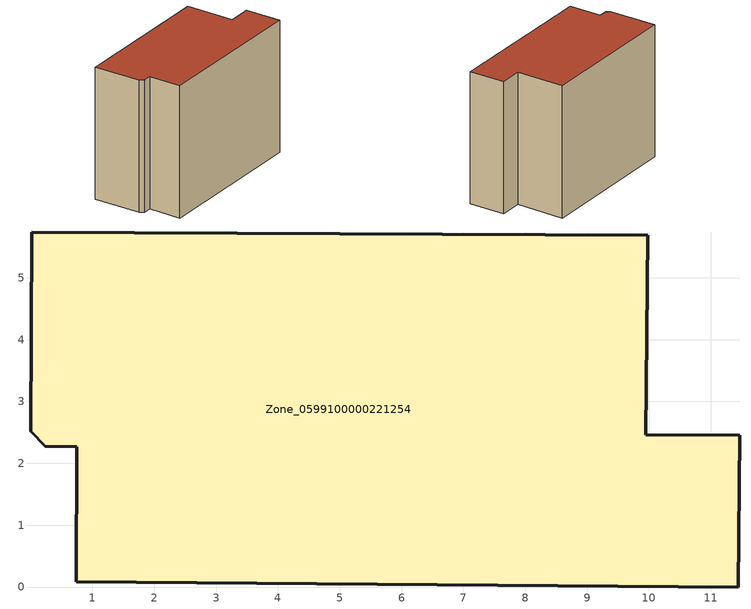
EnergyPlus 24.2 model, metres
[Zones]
Zone_0599100000221254
 floor ground (C_G): 0.75,2.27 0.24,2.28 0,2.52 0.02,5.74 9.98,5.69 9.95,2.46 11.47,2.45 11.45,0 0.74,0.08 z0
 wall outside (C_F): 0.74,0.08 11.45,0 11.47,2.45 9.95,2.46 9.98,5.69 0.02,5.74 0,2.52 0.24,2.28 0.75,2.27 0.74,0.08 z0:8.89
 roof outside (C_R): 0.24,2.28 0.75,2.27 0.74,0.08 11.45,0 11.47,2.45 9.95,2.46 9.98,5.69 0.02,5.74 0,2.52 z8.89
[BUILDING]
Pand.0599100000221254: North Axis=0; Terrain=City; Loads Convergence Tolerance Value=0.04; Temperature Convergence Tolerance Value=0.4; Solar Distribution=FullExterior; Maximum Number of Warmup Days=25; Minimum Number of Warmup Days=1
[Site:Location]
Rotterdam.The.Hague.AP_ZH_NLD Design_Conditions: Latitude=51.96; Longitude=4.45; Time Zone=1; Elevation=-4.5
[SITE:GROUNDTEMPERATURE:BUILDINGSURFACE]
18, 18, 18, 18, 18, 18, 18, 18, 18, 18, 18, 18
[MATERIAL] Thermal Absorptance=0.9; Solar Absorptance=0.7; Visible Absorptance=0.7
Name | Roughness | Thickness | Conductivity | Density | Specific Heat
G.TI.1946 | MediumSmooth | 0.15 | 1 | 540 | 1210
F.TI.1946 | Rough | 0.3 | 0.857143 | 1920 | 840
R.TI.1946 | MediumRough | 0.2 | 0.1 | 1500 | 1000
[CONSTRUCTION]
C_G: G.TI.1946
C_F: F.TI.1946
C_R: R.TI.1946
[ZONE]
Zone_0599100000221254: Type=1; Multiplier=1; Ceiling Height=Autocalculate; Volume=Autocalculate; Floor Area=autocalculate; Part of Total Floor Area=Yes
[ZONEINFILTRATION:DESIGNFLOWRATE]
Infil_Zone_0599100000221254: Zone or ZoneList or Space or SpaceList=Zone_0599100000221254; Schedule=AlwaysOn; Design Flow Rate Calculation Method=Flow/Area; Flow Rate per Floor Area=0.003; Constant Term Coefficient=1; Temperature Term Coefficient=0; Velocity Term Coefficient=0; Velocity Squared Term Coefficient=0
[HVACTEMPLATE:ZONE:IDEALLOADSAIRSYSTEM]
Zone_0599100000221254: Maximum Heating Supply Air Temperature=50; Minimum Cooling Supply Air Temperature=13; Maximum Heating Supply Air Humidity Ratio=0.0156; Minimum Cooling Supply Air Humidity Ratio=0.0077; Heating Limit=NoLimit; Cooling Limit=NoLimit; Dehumidification Control Type=ConstantSensibleHeatRatio; Cooling Sensible Heat Ratio=0.7; Dehumidification Setpoint=60; Humidification Control Type=None; Humidification Setpoint=30; Outdoor Air Method=None; Outdoor Air Flow Rate per Person=0.00944; Outdoor Air Flow Rate per Zone Floor Area=0; Outdoor Air Flow Rate per Zone=0; Demand Controlled Ventilation Type=None; Outdoor Air Economizer Type=NoEconomizer; Heat Recovery Type=None; Sensible Heat Recovery Effectiveness=0.7; Latent Heat Recovery Effectiveness=0.65
[ZONECONTROL:THERMOSTAT]
ThermostatControl_Zone_0599100000221254: Zone or ZoneList=Zone_0599100000221254; Control Type Schedule=DualSetpointControlType; Control 1=Thermostat_Zone_0599100000221254; Temperature Difference Between Cutout And Setpoint=0
[THERMOSTATSETPOINT:DUALSETPOINT]
Thermostat_Zone_0599100000221254: Heating Setpoint Temperature Schedule=HeatingSetpoint_Zone_0599100000221254; Cooling Setpoint Temperature Schedule=CoolingSetpoint_Zone_0599100000221254
[SCHEDULE:COMPACT]
HeatingSetpoint_Zone_0599100000221254: Through: 12/31, For: AllDays, Until: 24:00, 21
CoolingSetpoint_Zone_0599100000221254: Through: 12/31, For: AllDays, Until: 24:00, 24
DualSetpointControlType: Through: 12/31, For: AllDays, Until: 24:00, 4
AlwaysOn: Through: 12/31, For: AllDays, Until: 24:00, 1
